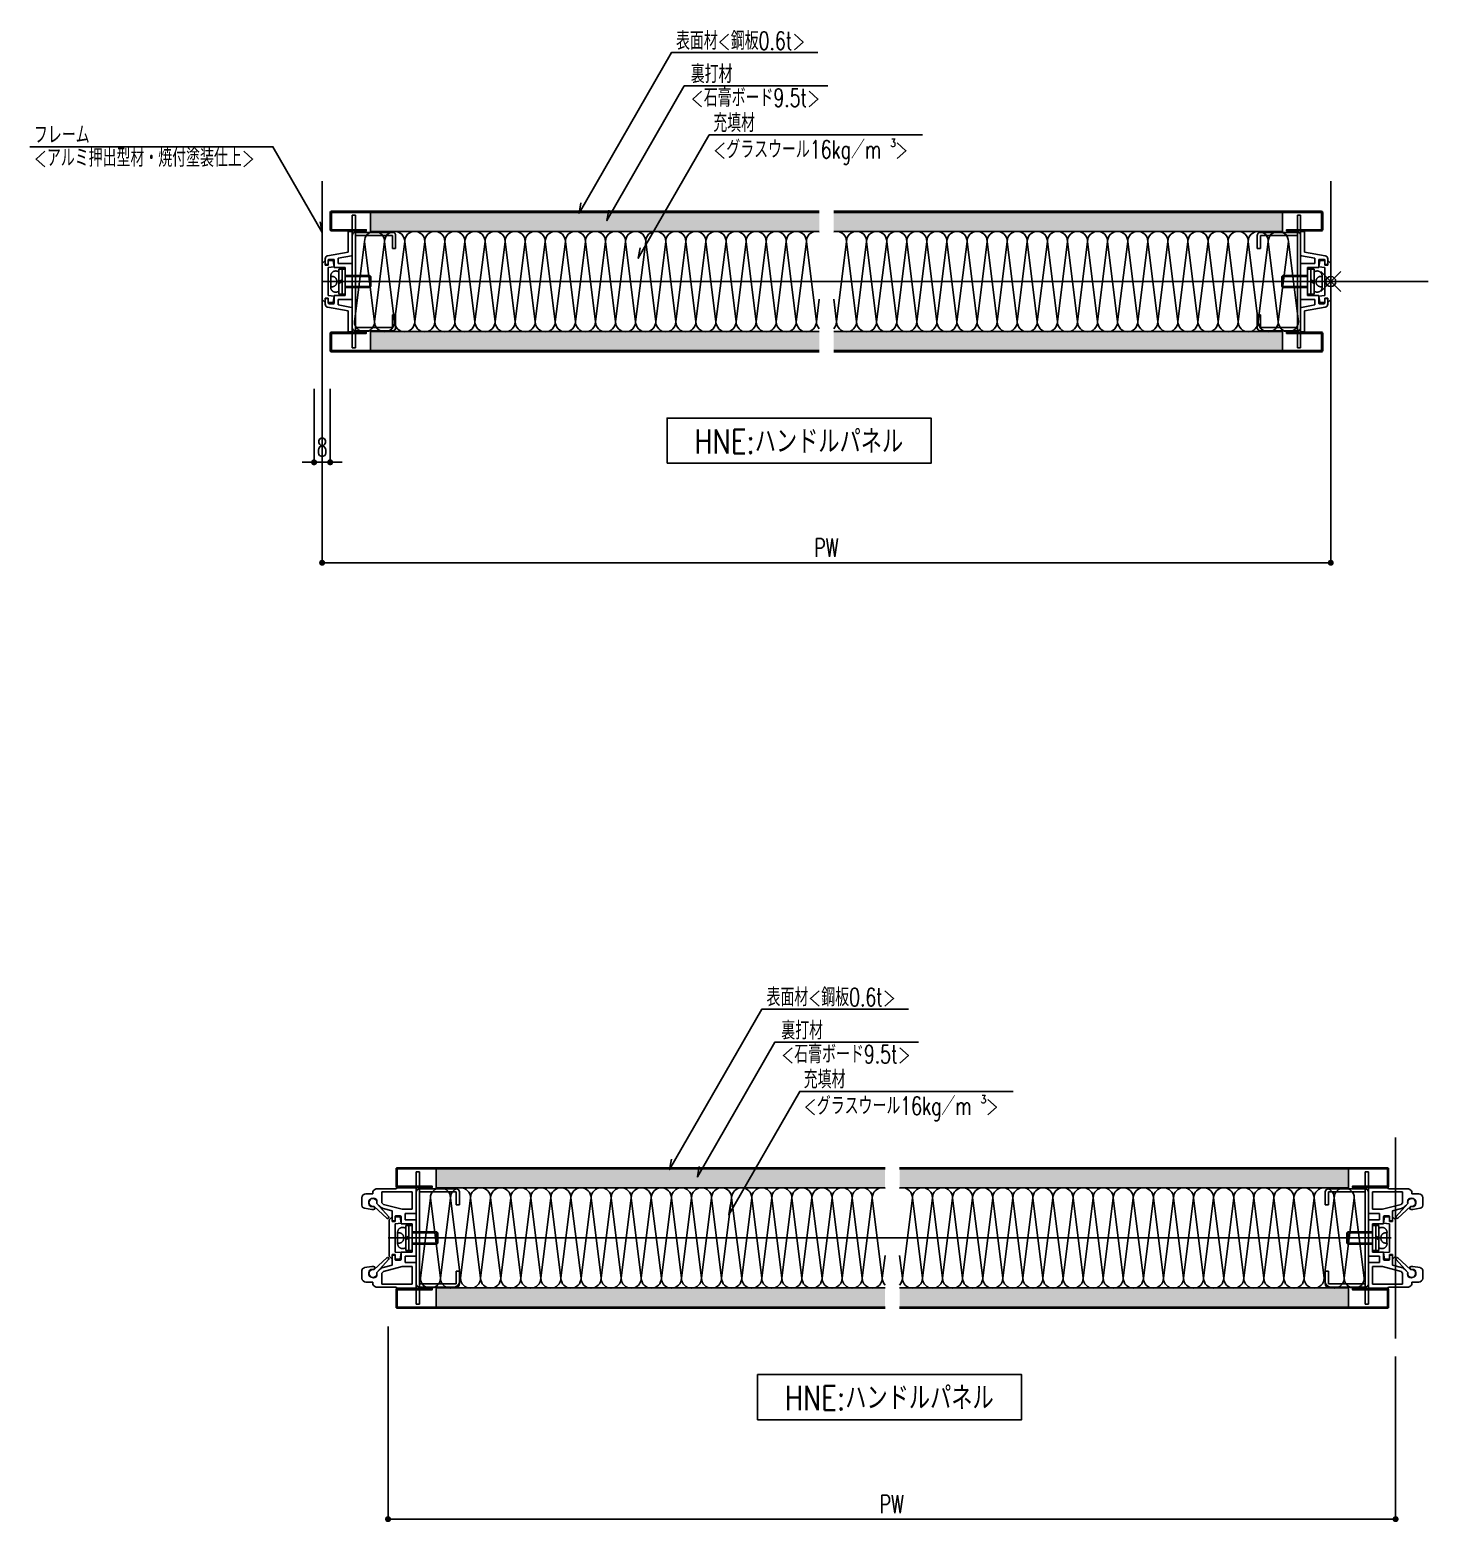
# Model space of a CAD drawing. Extents: x 21 to 47673, y 9 to 26406.
# Drawn here: x 9917 to 10614, y 21104 to 21847 of the extents above; entities that cross this region are included whole.
import ezdxf
from ezdxf.enums import TextEntityAlignment as Align

# ---------------------------------------------------------------- set-up
doc = ezdxf.new("R2010")
doc.units = 0
doc.header["$LTSCALE"] = 10
doc.header["$PDMODE"] = 35
doc.header["$PDSIZE"] = 5
doc.linetypes.add('HIDDEN', pattern=[9.525, 6.35, -3.175])
for name, color, linetype in [('_P16_製品寸法', 9, 'Continuous'), ('_基準', 1, 'Continuous'), ('_文字', 3, 'Continuous'), ('_製品', 4, 'Continuous'), ('_製品寸法', 9, 'Continuous')]:
    doc.layers.add(name, color=color, linetype=linetype)
doc.styles.add('OKAMURA', font='simplex8.shx', dxfattribs={"width": 0.7, "bigfont": 'BIGFONT.shx'})
doc.dimstyles.new('OKAMURA-003', dxfattribs={"dimscale": 3, "dimtxt": 3, "dimasz": 1, "dimexe": 0, "dimexo": 3, "dimgap": 1, "dimtad": 1, "dimdec": 3, "dimdsep": 46, "dimtxsty": 'OKAMURA', "dimblk1": 'DOT', "dimblk2": 'DOT', "dimsah": 1, "dimcen": 0, "dimclrd": 9, "dimclre": 9, "dimclrt": 3, "dimadec": 0, "dimazin": 0, "dimtfac": 1, "dimtdec": 3, "dimtix": 1, "dimtmove": 2, "dimatfit": 3, "dimldrblk": 'NONE', "dimfxl": 0, "dimtolj": 1, "dimarcsym": 0})
pattern_1 = [(37.5, (-2901.398, 4866.6654), (-0.160003, 4.8941324), [0, -3.8608, 0, -4.318, 0, -4.1275]), (7.5, (-2901.398, 4866.6654), (4.495233, 7.168251), [0, -2.0828, 0, -3.4798, 0, -1.3335]), (327.5, (-2904.5224, 4866.6654), (7.9099237, 0.014372), [0, -1.27, 0, -4.572, 0, -5.969]), (317.5, (-2904.5224, 4866.6654), (7.6355645, 2.229293), [0, -0.635, 0, -2.9972, 0, -3.429])]
pattern_2 = [(37.5, (-2975.263, 4866.6654), (-0.160003, 4.8941324), [0, -3.8608, 0, -4.318, 0, -4.1275]), (7.5, (-2975.263, 4866.6654), (4.495233, 7.168251), [0, -2.0828, 0, -3.4798, 0, -1.3335]), (327.5, (-2978.387, 4866.6654), (7.9099237, 0.014372), [0, -1.27, 0, -4.572, 0, -5.969]), (317.5, (-2978.387, 4866.6654), (7.6355645, 2.229293), [0, -0.635, 0, -2.9972, 0, -3.429])]

# ---------------------------------------------------------------- blocks, each defined once
blk = doc.blocks.new('A$C72ED3FC6')
at = {"layer": '_製品'}
for p, q in [((0.5, 9.25), (0, 8.75)), ((12.8, 8.75), (0, 8.75)), ((0, 8.75), (0, 3.75)), ((12.8, 9.25), (0.5, 9.25)), ((0.5, 3.25), (0.5, 9.25)), ((12.8, 12.5), (14.4, 12.5)), ((12.8, 12.5), (12.8, 0)), ((14.4, 12.5), (14.4, 0)), ((16, 12.5), (14.4, 12.5)), ((16, 12.5), (16, 0)), ((12.8, 3.75), (0, 3.75)), ((0, 3.75), (0.5, 3.25)), ((12.8, 3.25), (0.5, 3.25)), ((14.4, 0), (12.8, 0)), ((14.4, 7.17), (16, 6.25)), ((14.4, 6.25), (16, 5.33)), ((14.4, 0), (16, 0))]:
    blk.add_line(p, q, dxfattribs=at)
at = {"layer": '_製品', "linetype": 'HIDDEN', "ltscale": 0.5}
blk.add_line((20, 3.75), (20, 8.75), dxfattribs=at)
for centre, radius, start, end in [((17.54, 9.05), 2.48, 353.07269, 128.21191), ((19.36, 6.46), 2.37, 74.41132, 185.19995), ((17.54, 3.45), 2.48, 231.78809, 6.92735), ((19.36, 6.04), 2.37, 174.80017, 285.58872)]:
    blk.add_arc(centre, radius, start, end, dxfattribs=at)
blk = doc.blocks.new('A$C46606B5D')
at = {"layer": '_製品'}
for p, q in [((0, 17.8), (0.5, 21)), ((3, 17.5), (0, 17.8)), ((0.5, 21), (3, 21)), ((3, 18.75), (3, 21)), ((4.5, 18.75), (3, 18.75)), ((3, 17.5), (3, 3.5)), ((4.5, 18.75), (4.5, 20.5)), ((4.5, 20.5), (5, 20.5)), ((6, 19.5), (5, 20.5)), ((6, 19.5), (6, 1.5)), ((0, 3.2), (3, 3.5)), ((0.5, 0), (0, 3.2)), ((0.5, 0), (3, 0)), ((3, 2.25), (3, 0)), ((4.5, 2.25), (3, 2.25)), ((4.5, 2.25), (4.5, 0.5)), ((4.5, 0.5), (5, 0.5)), ((6, 1.5), (5, 0.5))]:
    blk.add_line(p, q, dxfattribs=at)
blk = doc.blocks.new('A$C79397D4C')
at = {"layer": '_製品'}
for p, q in [((23, 99), (23, 79.2)), ((24, 100), (26, 100)), ((27, 76.6), (27, 99)), ((23, 79.2), (2.5, 75.5)), ((26.2, 75.7), (13, 73.3)), ((0, 67.6), (0, 72.6)), ((0.6, 67), (2.4, 67)), ((3, 67.6), (3, 71.4)), ((3.6, 72), (8.4, 72)), ((9, 71.4), (9, 64)), ((9, 64), (20, 64)), ((13, 73.3), (13, 68)), ((13, 68), (26, 68)), ((20, 64), (20, 50.6)), ((27, 50.6), (27, 67)), ((20, 50.6), (20.6, 50)), ((20, 50.6), (20.6, 50)), ((20, 49.4), (20.6, 50)), ((20, 49.4), (20.6, 50)), ((20, 36), (20, 49.4)), ((27, 50.6), (26.4, 50)), ((27, 50.6), (26.4, 50)), ((27, 49.4), (26.4, 50)), ((27, 49.4), (26.4, 50)), ((27, 49.4), (27, 33)), ((0, 32.4), (0, 27.4)), ((0.6, 33), (2.4, 33)), ((3, 32.4), (3, 28.6)), ((9, 36), (20, 36)), ((9, 28.6), (9, 36)), ((13, 26.7), (13, 32)), ((13, 32), (26, 32)), ((23, 20.8), (2.5, 24.5)), ((3.6, 28), (8.4, 28)), ((26.2, 24.3), (13, 26.7)), ((23, 1), (23, 20.8)), ((27, 23.4), (27, 1)), ((24, 0), (26, 0))]:
    blk.add_line(p, q, dxfattribs=at)
for centre, radius, start, end in [((24, 99), 1, 90, 180), ((26, 99), 1, 0, 90), ((3, 72.6), 3, 100, 180), ((26, 76.6), 1, 280, 0), ((0.6, 67.6), 0.6, 180, 270), ((2.4, 67.6), 0.6, 270, 360), ((3.6, 71.4), 0.6, 90, 180), ((8.4, 71.4), 0.6, 0, 90), ((26, 67), 1, 0, 90), ((0.6, 32.4), 0.6, 90, 180), ((2.4, 32.4), 0.6, 0, 90), ((26, 33), 1, 270, 0), ((3, 27.4), 3, 180, 260), ((3.6, 28.6), 0.6, 180, 270), ((8.4, 28.6), 0.6, 270, 0), ((26, 23.4), 1, 0, 80), ((24, 1), 1, 180, 270), ((26, 1), 1, 270, 0)]:
    blk.add_arc(centre, radius, start, end, dxfattribs=at)
blk = doc.blocks.new('A$C098A5279')
at = {"layer": '_製品'}
for p, q in [((0, 0), (0, 66)), ((1.6, 66), (0, 66)), ((1.6, 33), (1.6, 66)), ((1.6, 57.5), (20, 57.5)), ((1.6, 55.9), (20, 55.9)), ((20, 49.5), (20, 55.9)), ((21.6, 49.5), (21.6, 55.9)), ((20, 49.5), (21.6, 49.5)), ((1.6, 33), (1.6, 0)), ((20, 16.5), (21.6, 16.5)), ((20, 10.1), (20, 16.5)), ((21.6, 10.1), (21.6, 16.5)), ((1.6, 10.1), (20, 10.1)), ((1.6, 8.5), (20, 8.5)), ((1.6, 0), (0, 0))]:
    blk.add_line(p, q, dxfattribs=at)
for centre, start, end in [((1.6, 55.9), 90.001, 180), ((20, 55.9), 0, 90), ((1.6, 10.1), 179.999, 270), ((20, 10.1), 270, 0)]:
    blk.add_arc(centre, 1.6, start, end, dxfattribs=at)
blk = doc.blocks.new('P15UG_BASE00')
at = {"xscale": -1}
blk.add_blockref('A$C098A5279', (-15, -33), dxfattribs=at)
at = {"xscale": -0.5, "yscale": 0.5, "zscale": 0.5}
blk.add_blockref('A$C79397D4C', (-1.5, -25), dxfattribs=at)
at = {"layer": '_製品'}
for name, p in [('A$C46606B5D', (-6, -10.5)), ('A$C72ED3FC6', (-24.3, -6.25))]:
    blk.add_blockref(name, p, dxfattribs=at)
blk = doc.blocks.new('P15_BASE_SS_UG_HALF')
at = {"layer": '_製品'}
h = blk.add_hatch(dxfattribs=at)
h.set_pattern_fill('AR-SAND', color=256, scale=0.1, style=0)
h.set_pattern_definition(pattern_1)
edge = h.paths.add_edge_path()
edge.add_line((247.5, 24.9), (24, 24.9))
edge.add_line((24, 24.9), (24, 34.4))
edge.add_line((24, 34.4), (247.5, 34.4))
h = blk.add_hatch(dxfattribs=at)
h.set_pattern_fill('AR-SAND', color=256, scale=0.1, style=0)
h.set_pattern_definition(pattern_1)
edge = h.paths.add_edge_path()
edge.add_line((247.5, -24.9), (24, -24.9))
edge.add_line((24, -24.9), (24, -34.4))
edge.add_line((24, -34.4), (247.5, -34.4))
for points in [[(247.5, 34.4), (4.6, 34.4), (4.6, 25.8), (22, 25.8), (22, 25.2), (4.6, 25.2, -0.414214), (4, 25.8), (4, 34.4, -0.414214), (4.6, 35), (247.5, 35)], [(31.1, 20), (31.1, 20, 0.414214), (26.1, 25), (26.1, 25, 0.414214), (21.1, 20), (21.1, 20), (26.1, -20), (26.1, -20, -0.414214), (21.1, -25), (21.1, -25, -0.414214), (16.1, -20), (16.1, -20), (21.1, 20)], [(41.1, 20), (41.1, 20, 0.414214), (36.1, 25), (36.1, 25, 0.414214), (31.1, 20), (31.1, 20), (36.1, -20), (36.1, -20, -0.414214), (31.1, -25), (31.1, -25, -0.414214), (26.1, -20), (26.1, -20), (31.1, 20)], [(51.1, 20), (51.1, 20, 0.414214), (46.1, 25), (46.1, 25, 0.414214), (41.1, 20), (41.1, 20), (46.1, -20), (46.1, -20, -0.414214), (41.1, -25), (41.1, -25, -0.414214), (36.1, -20), (36.1, -20), (41.1, 20)], [(61.1, 20), (61.1, 20, 0.414214), (56.1, 25), (56.1, 25, 0.414214), (51.1, 20), (51.1, 20), (56.1, -20), (56.1, -20, -0.414214), (51.1, -25), (51.1, -25, -0.414214), (46.1, -20), (46.1, -20), (51.1, 20)], [(71.1, 20), (71.1, 20, 0.414214), (66.1, 25), (66.1, 25, 0.414214), (61.1, 20), (61.1, 20), (66.1, -20), (66.1, -20, -0.414214), (61.1, -25), (61.1, -25, -0.414214), (56.1, -20), (56.1, -20), (61.1, 20)], [(81.1, 20), (81.1, 20, 0.414214), (76.1, 25), (76.1, 25, 0.414214), (71.1, 20), (71.1, 20), (76.1, -20), (76.1, -20, -0.414214), (71.1, -25), (71.1, -25, -0.414214), (66.1, -20), (66.1, -20), (71.1, 20)], [(91.1, 20), (91.1, 20, 0.414214), (86.1, 25), (86.1, 25, 0.414214), (81.1, 20), (81.1, 20), (86.1, -20), (86.1, -20, -0.414214), (81.1, -25), (81.1, -25, -0.414214), (76.1, -20), (76.1, -20), (81.1, 20)], [(101.1, 20), (101.1, 20, 0.414214), (96.1, 25), (96.1, 25, 0.414214), (91.1, 20), (91.1, 20), (96.1, -20), (96.1, -20, -0.414214), (91.1, -25), (91.1, -25, -0.414214), (86.1, -20), (86.1, -20), (91.1, 20)], [(111.1, 20), (111.1, 20, 0.414214), (106.1, 25), (106.1, 25, 0.414214), (101.1, 20), (101.1, 20), (106.1, -20), (106.1, -20, -0.414214), (101.1, -25), (101.1, -25, -0.414214), (96.1, -20), (96.1, -20), (101.1, 20)], [(121.1, 20), (121.1, 20, 0.414214), (116.1, 25), (116.1, 25, 0.414214), (111.1, 20), (111.1, 20), (116.1, -20), (116.1, -20, -0.414214), (111.1, -25), (111.1, -25, -0.414214), (106.1, -20), (106.1, -20), (111.1, 20)], [(131.1, 20), (131.1, 20, 0.414214), (126.1, 25), (126.1, 25, 0.414214), (121.1, 20), (121.1, 20), (126.1, -20), (126.1, -20, -0.414214), (121.1, -25), (121.1, -25, -0.414214), (116.1, -20), (116.1, -20), (121.1, 20)], [(141.1, 20), (141.1, 20, 0.414214), (136.1, 25), (136.1, 25, 0.414214), (131.1, 20), (131.1, 20), (136.1, -20), (136.1, -20, -0.414214), (131.1, -25), (131.1, -25, -0.414214), (126.1, -20), (126.1, -20), (131.1, 20)], [(151.1, 20), (151.1, 20, 0.414214), (146.1, 25), (146.1, 25, 0.414214), (141.1, 20), (141.1, 20), (146.1, -20), (146.1, -20, -0.414214), (141.1, -25), (141.1, -25, -0.414214), (136.1, -20), (136.1, -20), (141.1, 20)], [(161.1, 20), (161.1, 20, 0.414214), (156.1, 25), (156.1, 25, 0.414214), (151.1, 20), (151.1, 20), (156.1, -20), (156.1, -20, -0.414214), (151.1, -25), (151.1, -25, -0.414214), (146.1, -20), (146.1, -20), (151.1, 20)], [(171.1, 20), (171.1, 20, 0.414214), (166.1, 25), (166.1, 25, 0.414214), (161.1, 20), (161.1, 20), (166.1, -20), (166.1, -20, -0.414214), (161.1, -25), (161.1, -25, -0.414214), (156.1, -20), (156.1, -20), (161.1, 20)], [(181.1, 20), (181.1, 20, 0.414214), (176.1, 25), (176.1, 25, 0.414214), (171.1, 20), (171.1, 20), (176.1, -20), (176.1, -20, -0.414214), (171.1, -25), (171.1, -25, -0.414214), (166.1, -20), (166.1, -20), (171.1, 20)], [(191.1, 20), (191.1, 20, 0.414214), (186.1, 25), (186.1, 25, 0.414214), (181.1, 20), (181.1, 20), (186.1, -20), (186.1, -20, -0.414214), (181.1, -25), (181.1, -25, -0.414214), (176.1, -20), (176.1, -20), (181.1, 20)], [(201.1, 20), (201.1, 20, 0.414214), (196.1, 25), (196.1, 25, 0.414214), (191.1, 20), (191.1, 20), (196.1, -20), (196.1, -20, -0.414214), (191.1, -25), (191.1, -25, -0.414214), (186.1, -20), (186.1, -20), (191.1, 20)], [(211.1, 20), (211.1, 20, 0.414214), (206.1, 25), (206.1, 25, 0.414214), (201.1, 20), (201.1, 20), (206.1, -20), (206.1, -20, -0.414214), (201.1, -25), (201.1, -25, -0.414214), (196.1, -20), (196.1, -20), (201.1, 20)], [(221.1, 20), (221.1, 20, 0.414214), (216.1, 25), (216.1, 25, 0.414214), (211.1, 20), (211.1, 20), (216.1, -20), (216.1, -20, -0.414214), (211.1, -25), (211.1, -25, -0.414214), (206.1, -20), (206.1, -20), (211.1, 20)], [(231.1, 20), (231.1, 20, 0.414214), (226.1, 25), (226.1, 25, 0.414214), (221.1, 20), (221.1, 20), (226.1, -20), (226.1, -20, -0.414214), (221.1, -25), (221.1, -25, -0.414214), (216.1, -20), (216.1, -20), (221.1, 20)], [(241.1, 20), (241.1, 20, 0.414214), (236.1, 25), (236.1, 25, 0.414214), (231.1, 20), (231.1, 20), (236.1, -20), (236.1, -20, -0.414214), (231.1, -25), (231.1, -25, -0.414214), (226.1, -20), (226.1, -20), (231.1, 20)], [(247.5, 24.8, 0.071068), (246.1, 25), (246.1, 25, 0.414214), (241.1, 20), (241.1, 20), (246.1, -20), (246.1, -20, -0.414214), (241.1, -25), (241.1, -25, -0.414214), (236.1, -20), (236.1, -20), (241.1, 20)], [(247.5, -23.47, -0.194134), (246.1, -20), (246.1, -20), (247.5, -8.8)], [(247.5, -34.4), (4.6, -34.4), (4.6, -25.8), (22, -25.8), (22, -25.2), (4.6, -25.2, 0.414214), (4, -25.8), (4, -34.4, 0.414214), (4.6, -35), (247.5, -35)]]:
    blk.add_lwpolyline(points, format="xyb", dxfattribs=at)
for points in [[(247.5, 24.9), (24, 24.9), (24, 34.4), (247.5, 34.4)], [(247.5, -24.9), (24, -24.9), (24, -34.4), (247.5, -34.4)]]:
    blk.add_lwpolyline(points, dxfattribs=at)
at = {"layer": '_製品', "xscale": -1}
blk.add_blockref('P15UG_BASE00', (0, 0), dxfattribs=at)
blk = doc.blocks.new('_DOT')
at = {"color": 0, "linetype": 'ByBlock'}
blk.add_line((-0.5, 0), (-1, 0), dxfattribs=at)
at = {"color": 0, "linetype": 'ByBlock', "const_width": 0.5}
blk.add_lwpolyline([(-0.25, 0, 1), (0.25, 0, 1)], format="xyb", close=True, dxfattribs=at)
blk = doc.blocks.new('*D2020')
at = {"layer": '_製品寸法', "color": 9, "lineweight": -2, "transparency": 16777216}
for p, q in [((-502.2, -43.4), (-502.2, -140)), ((0, -44), (0, -140)), ((-499.2, -140), (-3, -140))]:
    blk.add_line(p, q, dxfattribs=at)
at = {"layer": 'Defpoints', "color": 0, "transparency": 16777216}
for p in [(-502.2, -34.4), (0, -35), (0, -140)]:
    blk.add_point(p, dxfattribs=at)
at = {"layer": '_製品寸法', "color": 9, "lineweight": -2, "transparency": 16777216, "xscale": 3, "yscale": 3, "zscale": 3, "rotation": 180}
blk.add_blockref('_DOT', (-502.2, -140), dxfattribs=at)
at = {"layer": '_製品寸法', "color": 9, "lineweight": -2, "transparency": 16777216, "xscale": 3, "yscale": 3, "zscale": 3}
blk.add_blockref('_DOT', (0, -140), dxfattribs=at)
at = {"layer": '_製品寸法', "color": 3, "transparency": 16777216, "insert": (-251.1, -132.5), "char_height": 9, "attachment_point": 5, "style": 'OKAMURA'}
blk.add_mtext('\\A1;PW', dxfattribs=at)
blk = doc.blocks.new('_None')
blk = doc.blocks.new('*D2021')
at = {"layer": '_製品寸法', "color": 9, "lineweight": -2, "transparency": 16777216}
for p, q in [((-506.2, -53.4), (-506.2, -90)), ((-498.2, -53.4), (-498.2, -90)), ((-509.2, -90), (-512.2, -90)), ((-506.2, -90), (-498.2, -90)), ((-495.2, -90), (-492.2, -90))]:
    blk.add_line(p, q, dxfattribs=at)
at = {"layer": 'Defpoints', "color": 0, "transparency": 16777216}
for p in [(-506.2, -44.4), (-498.2, -44.4), (-498.2, -90)]:
    blk.add_point(p, dxfattribs=at)
at = {"layer": '_製品寸法', "color": 9, "lineweight": -2, "transparency": 16777216, "xscale": 3, "yscale": 3, "zscale": 3}
blk.add_blockref('_DOT', (-506.2, -90), dxfattribs=at)
at = {"layer": '_製品寸法', "color": 9, "lineweight": -2, "transparency": 16777216, "xscale": 3, "yscale": 3, "zscale": 3, "rotation": 180}
blk.add_blockref('_DOT', (-498.2, -90), dxfattribs=at)
at = {"layer": '_製品寸法', "color": 3, "transparency": 16777216, "insert": (-502.2, -82.5), "char_height": 9, "attachment_point": 5, "style": 'OKAMURA'}
blk.add_mtext('\\A1;8', dxfattribs=at)
blk = doc.blocks.new('A$C32CB7D14')
at = {"layer": '_製品'}
for p, q in [((0, 19.5), (1, 20.5)), ((0, 19.5), (0, 1.5)), ((1.5, 20.5), (1, 20.5)), ((1.5, 18.75), (1.5, 20.5)), ((1.5, 18.75), (3, 18.75)), ((3, 18.75), (3, 21)), ((5.5, 21), (3, 21)), ((3, 17.5), (6, 17.8)), ((3, 17.5), (3, 3.5)), ((6, 17.8), (5.5, 21)), ((0, 1.5), (1, 0.5)), ((1.5, 0.5), (1, 0.5)), ((1.5, 2.25), (1.5, 0.5)), ((1.5, 2.25), (3, 2.25)), ((6, 3.2), (3, 3.5)), ((3, 2.25), (3, 0)), ((5.5, 0), (6, 3.2)), ((5.5, 0), (3, 0))]:
    blk.add_line(p, q, dxfattribs=at)
blk = doc.blocks.new('A$C47657887')
at = {"layer": '_製品'}
for p, q in [((9.77, 1.02), (3.93, 7.44)), ((2.51, 6.02), (8.92, 0.18))]:
    blk.add_line(p, q, dxfattribs=at)
for centre, radius, start, end in [((1.99, 7.95), 2, 345.13234, 284.86819), ((9.35, 0.6), 0.6, 225, 45)]:
    blk.add_arc(centre, radius, start, end, dxfattribs=at)
blk = doc.blocks.new('P15US_BASE00')
at = {"layer": '_製品'}
for p, q in [((-8, 22.96), (-8, 22)), ((-7.55, 23.8), (-6.75, 24.33)), ((-6.2, 24.5), (3.5, 24.5)), ((11.5, 23), (-3.5, 23)), ((-3.5, 23), (-3.5, 17.47)), ((3.91, 24.91), (3.5, 24.5)), ((4.12, 25), (13, 25)), ((11.5, 14.27), (11.5, 23)), ((13.5, 12.77), (13.5, 24.5)), ((-13.5, 16.26), (-13.5, 20)), ((-11.5, 22), (-8, 22)), ((-10, 18.11), (-10, 17.14)), ((-7.76, 19.77), (-8.76, 19.59)), ((-7.75, 15.64), (-8.5, 15.64)), ((-6, 18.29), (-6, 17.14)), ((-6, 17.14), (-4.29, 15.43)), ((-3.5, 17.47), (-2.68, 16.65)), ((6.5, 14.27), (-2.68, 16.65)), ((-8.61, 14.14), (-12.26, 14.78)), ((-7.75, 14.14), (-8.61, 14.14)), ((1.5, 13.5), (-2.92, 14.64)), ((1.5, 8.8), (1.5, 13.5)), ((1.8, 8.5), (2.7, 8.5)), ((3, 8.8), (3, 10.7)), ((3.3, 11), (5.7, 11)), ((6, 10.7), (6, 7)), ((11.5, 14.27), (6.5, 14.27)), ((8, 12.27), (8, 9)), ((13, 12.27), (8, 12.27)), ((8, 9), (13, 9)), ((13.5, 0.3), (13.5, 8.5)), ((6, 7), (11.5, 7)), ((11.5, 7), (11.5, 0.3)), ((11.5, 0.3), (11.8, 0)), ((11.5, -0.3), (11.8, 0)), ((13.5, 0.3), (13.2, 0)), ((13.2, 0), (13.5, -0.3)), ((6, -7), (11.5, -7)), ((6, -10.7), (6, -7)), ((11.5, -7), (11.5, -0.3)), ((13.5, -0.3), (13.5, -8.5)), ((-8.61, -14.14), (-12.26, -14.78)), ((-7.75, -14.14), (-8.61, -14.14)), ((1.5, -13.5), (-2.92, -14.64)), ((6.5, -14.27), (-2.68, -16.65)), ((1.5, -8.8), (1.5, -13.5)), ((1.8, -8.5), (2.7, -8.5)), ((3, -8.8), (3, -10.7)), ((3.3, -11), (5.7, -11)), ((11.5, -14.27), (6.5, -14.27)), ((8, -9), (13, -9)), ((8, -12.27), (8, -9)), ((13, -12.27), (8, -12.27)), ((11.5, -14.27), (11.5, -23)), ((13.5, -12.77), (13.5, -24.5)), ((13.5, -12.77), (13.5, -24.5)), ((-13.5, -16.26), (-13.5, -20)), ((-11.5, -22), (-8, -22)), ((-10, -18.11), (-10, -17.14)), ((-7.76, -19.77), (-8.76, -19.59)), ((-7.75, -15.64), (-8.5, -15.64)), ((-8, -22.96), (-8, -22)), ((-6, -17.14), (-4.29, -15.43)), ((-6, -18.29), (-6, -17.14)), ((-3.5, -17.47), (-2.68, -16.65)), ((-3.5, -23), (-3.5, -17.47)), ((-7.55, -23.8), (-6.75, -24.33)), ((-6.2, -24.5), (3.5, -24.5)), ((11.5, -23), (-3.5, -23)), ((3.91, -24.91), (3.5, -24.5)), ((4.12, -25), (13, -25))]:
    blk.add_line(p, q, dxfattribs=at)
for centre, radius, start, end in [((-7, 22.96), 1, 123.69007, 180), ((-6.2, 23.5), 1, 90, 123.69007), ((4.12, 24.7), 0.3, 90, 135), ((13, 24.5), 0.5, 0, 90), ((-11.5, 20), 2, 90, 180), ((-12, 16.26), 1.5, 180, 260), ((-8.5, 18.11), 1.5, 100.00002, 180), ((-8.5, 17.14), 1.5, 180, 270), ((-7.5, 18.29), 1.5, 0.00001, 100.00002), ((-7.75, 14.89), 0.75, 270, 90), ((-2.17, 17.55), 3, 225, 255.5), ((1.8, 8.8), 0.3, 180, 270), ((2.7, 8.8), 0.3, 270, 0), ((3.3, 10.7), 0.3, 90, 180), ((5.7, 10.7), 0.3, 0, 90), ((13, 12.77), 0.5, 270, 0), ((13, 8.5), 0.5, 0, 90), ((-12, -16.26), 1.5, 100, 180), ((-7.75, -14.89), 0.75, 270, 90), ((-2.17, -17.55), 3, 104.5, 135), ((1.8, -8.8), 0.3, 90, 180), ((2.7, -8.8), 0.3, 0, 90), ((3.3, -10.7), 0.3, 180, 270), ((5.7, -10.7), 0.3, 270, 360), ((13, -8.5), 0.5, 270, 0), ((13, -12.77), 0.5, 0, 90), ((-11.5, -20), 2, 180, 270), ((-8.5, -17.14), 1.5, 90, 180), ((-8.5, -18.11), 1.5, 180, 259.99998), ((-7.5, -18.29), 1.5, 259.99998, 359.99999), ((-7, -22.96), 1, 180, 236.30993), ((-6.2, -23.5), 1, 236.30993, 270), ((4.12, -24.7), 0.3, 225, 270), ((13, -24.5), 0.5, 270, 0)]:
    blk.add_arc(centre, radius, start, end, dxfattribs=at)
for name, p in [('A$C098A5279', (13.5, -33)), ('A$C47657887', (-9.98, 9.71)), ('A$C32CB7D14', (0, -10.5))]:
    blk.add_blockref(name, p, dxfattribs=at)
at = {"layer": '_製品', "xscale": -1}
blk.add_blockref('A$C72ED3FC6', (24.3, -6.25), dxfattribs=at)
at = {"layer": '_製品', "xscale": -1, "rotation": 180}
blk.add_blockref('A$C47657887', (-9.98, -9.71), dxfattribs=at)
blk = doc.blocks.new('P15_BASE_SS_US_HALF')
at = {"layer": '_製品'}
h = blk.add_hatch(dxfattribs=at)
h.set_pattern_fill('AR-SAND', color=256, scale=0.1, style=0)
h.set_pattern_definition(pattern_2)
edge = h.paths.add_edge_path()
edge.add_line((247.5, 24.9), (24, 24.9))
edge.add_line((24, 24.9), (24, 34.4))
edge.add_line((24, 34.4), (247.5, 34.4))
h = blk.add_hatch(dxfattribs=at)
h.set_pattern_fill('AR-SAND', color=256, scale=0.1, style=0)
h.set_pattern_definition(pattern_2)
edge = h.paths.add_edge_path()
edge.add_line((247.5, -24.9), (24, -24.9))
edge.add_line((24, -24.9), (24, -34.4))
edge.add_line((24, -34.4), (247.5, -34.4))
for points in [[(247.5, 34.4), (4.6, 34.4), (4.6, 25.8), (22, 25.8), (22, 25.2), (4.6, 25.2, -0.414214), (4, 25.8), (4, 34.4, -0.414214), (4.6, 35), (247.5, 35)], [(31.1, 20), (31.1, 20, 0.414214), (26.1, 25), (26.1, 25, 0.414214), (21.1, 20), (21.1, 20), (26.1, -20), (26.1, -20, -0.414214), (21.1, -25), (21.1, -25, -0.414214), (16.1, -20), (16.1, -20), (21.1, 20)], [(41.1, 20), (41.1, 20, 0.414214), (36.1, 25), (36.1, 25, 0.414214), (31.1, 20), (31.1, 20), (36.1, -20), (36.1, -20, -0.414214), (31.1, -25), (31.1, -25, -0.414214), (26.1, -20), (26.1, -20), (31.1, 20)], [(51.1, 20), (51.1, 20, 0.414214), (46.1, 25), (46.1, 25, 0.414214), (41.1, 20), (41.1, 20), (46.1, -20), (46.1, -20, -0.414214), (41.1, -25), (41.1, -25, -0.414214), (36.1, -20), (36.1, -20), (41.1, 20)], [(61.1, 20), (61.1, 20, 0.414214), (56.1, 25), (56.1, 25, 0.414214), (51.1, 20), (51.1, 20), (56.1, -20), (56.1, -20, -0.414214), (51.1, -25), (51.1, -25, -0.414214), (46.1, -20), (46.1, -20), (51.1, 20)], [(71.1, 20), (71.1, 20, 0.414214), (66.1, 25), (66.1, 25, 0.414214), (61.1, 20), (61.1, 20), (66.1, -20), (66.1, -20, -0.414214), (61.1, -25), (61.1, -25, -0.414214), (56.1, -20), (56.1, -20), (61.1, 20)], [(81.1, 20), (81.1, 20, 0.414214), (76.1, 25), (76.1, 25, 0.414214), (71.1, 20), (71.1, 20), (76.1, -20), (76.1, -20, -0.414214), (71.1, -25), (71.1, -25, -0.414214), (66.1, -20), (66.1, -20), (71.1, 20)], [(91.1, 20), (91.1, 20, 0.414214), (86.1, 25), (86.1, 25, 0.414214), (81.1, 20), (81.1, 20), (86.1, -20), (86.1, -20, -0.414214), (81.1, -25), (81.1, -25, -0.414214), (76.1, -20), (76.1, -20), (81.1, 20)], [(101.1, 20), (101.1, 20, 0.414214), (96.1, 25), (96.1, 25, 0.414214), (91.1, 20), (91.1, 20), (96.1, -20), (96.1, -20, -0.414214), (91.1, -25), (91.1, -25, -0.414214), (86.1, -20), (86.1, -20), (91.1, 20)], [(111.1, 20), (111.1, 20, 0.414214), (106.1, 25), (106.1, 25, 0.414214), (101.1, 20), (101.1, 20), (106.1, -20), (106.1, -20, -0.414214), (101.1, -25), (101.1, -25, -0.414214), (96.1, -20), (96.1, -20), (101.1, 20)], [(121.1, 20), (121.1, 20, 0.414214), (116.1, 25), (116.1, 25, 0.414214), (111.1, 20), (111.1, 20), (116.1, -20), (116.1, -20, -0.414214), (111.1, -25), (111.1, -25, -0.414214), (106.1, -20), (106.1, -20), (111.1, 20)], [(131.1, 20), (131.1, 20, 0.414214), (126.1, 25), (126.1, 25, 0.414214), (121.1, 20), (121.1, 20), (126.1, -20), (126.1, -20, -0.414214), (121.1, -25), (121.1, -25, -0.414214), (116.1, -20), (116.1, -20), (121.1, 20)], [(141.1, 20), (141.1, 20, 0.414214), (136.1, 25), (136.1, 25, 0.414214), (131.1, 20), (131.1, 20), (136.1, -20), (136.1, -20, -0.414214), (131.1, -25), (131.1, -25, -0.414214), (126.1, -20), (126.1, -20), (131.1, 20)], [(151.1, 20), (151.1, 20, 0.414214), (146.1, 25), (146.1, 25, 0.414214), (141.1, 20), (141.1, 20), (146.1, -20), (146.1, -20, -0.414214), (141.1, -25), (141.1, -25, -0.414214), (136.1, -20), (136.1, -20), (141.1, 20)], [(161.1, 20), (161.1, 20, 0.414214), (156.1, 25), (156.1, 25, 0.414214), (151.1, 20), (151.1, 20), (156.1, -20), (156.1, -20, -0.414214), (151.1, -25), (151.1, -25, -0.414214), (146.1, -20), (146.1, -20), (151.1, 20)], [(171.1, 20), (171.1, 20, 0.414214), (166.1, 25), (166.1, 25, 0.414214), (161.1, 20), (161.1, 20), (166.1, -20), (166.1, -20, -0.414214), (161.1, -25), (161.1, -25, -0.414214), (156.1, -20), (156.1, -20), (161.1, 20)], [(181.1, 20), (181.1, 20, 0.414214), (176.1, 25), (176.1, 25, 0.414214), (171.1, 20), (171.1, 20), (176.1, -20), (176.1, -20, -0.414214), (171.1, -25), (171.1, -25, -0.414214), (166.1, -20), (166.1, -20), (171.1, 20)], [(191.1, 20), (191.1, 20, 0.414214), (186.1, 25), (186.1, 25, 0.414214), (181.1, 20), (181.1, 20), (186.1, -20), (186.1, -20, -0.414214), (181.1, -25), (181.1, -25, -0.414214), (176.1, -20), (176.1, -20), (181.1, 20)], [(201.1, 20), (201.1, 20, 0.414214), (196.1, 25), (196.1, 25, 0.414214), (191.1, 20), (191.1, 20), (196.1, -20), (196.1, -20, -0.414214), (191.1, -25), (191.1, -25, -0.414214), (186.1, -20), (186.1, -20), (191.1, 20)], [(211.1, 20), (211.1, 20, 0.414214), (206.1, 25), (206.1, 25, 0.414214), (201.1, 20), (201.1, 20), (206.1, -20), (206.1, -20, -0.414214), (201.1, -25), (201.1, -25, -0.414214), (196.1, -20), (196.1, -20), (201.1, 20)], [(221.1, 20), (221.1, 20, 0.414214), (216.1, 25), (216.1, 25, 0.414214), (211.1, 20), (211.1, 20), (216.1, -20), (216.1, -20, -0.414214), (211.1, -25), (211.1, -25, -0.414214), (206.1, -20), (206.1, -20), (211.1, 20)], [(231.1, 20), (231.1, 20, 0.414214), (226.1, 25), (226.1, 25, 0.414214), (221.1, 20), (221.1, 20), (226.1, -20), (226.1, -20, -0.414214), (221.1, -25), (221.1, -25, -0.414214), (216.1, -20), (216.1, -20), (221.1, 20)], [(241.1, 20), (241.1, 20, 0.414214), (236.1, 25), (236.1, 25, 0.414214), (231.1, 20), (231.1, 20), (236.1, -20), (236.1, -20, -0.414214), (231.1, -25), (231.1, -25, -0.414214), (226.1, -20), (226.1, -20), (231.1, 20)], [(247.5, 24.8, 0.071068), (246.1, 25), (246.1, 25, 0.414214), (241.1, 20), (241.1, 20), (246.1, -20), (246.1, -20, -0.414214), (241.1, -25), (241.1, -25, -0.414214), (236.1, -20), (236.1, -20), (241.1, 20)], [(247.5, -23.47, -0.194134), (246.1, -20), (246.1, -20), (247.5, -8.8)], [(247.5, -34.4), (4.6, -34.4), (4.6, -25.8), (22, -25.8), (22, -25.2), (4.6, -25.2, 0.414214), (4, -25.8), (4, -34.4, 0.414214), (4.6, -35), (247.5, -35)]]:
    blk.add_lwpolyline(points, format="xyb", dxfattribs=at)
for points in [[(247.5, 24.9), (24, 24.9), (24, 34.4), (247.5, 34.4)], [(247.5, -24.9), (24, -24.9), (24, -34.4), (247.5, -34.4)]]:
    blk.add_lwpolyline(points, dxfattribs=at)
blk.add_blockref('P15US_BASE00', (0.5, 0), dxfattribs=at)
blk = doc.blocks.new('*D2016')
at = {"layer": '_製品寸法', "color": 9, "lineweight": -2, "transparency": 16777216}
for p, q in [((-501.7, -44), (-501.7, -140)), ((0, -59), (0, -140)), ((-498.7, -140), (-3, -140))]:
    blk.add_line(p, q, dxfattribs=at)
at = {"layer": 'Defpoints', "color": 0, "transparency": 16777216}
for p in [(-501.7, -35), (0, -50), (0, -140)]:
    blk.add_point(p, dxfattribs=at)
at = {"layer": '_製品寸法', "color": 9, "lineweight": -2, "transparency": 16777216, "xscale": 3, "yscale": 3, "zscale": 3, "rotation": 180}
blk.add_blockref('_DOT', (-501.7, -140), dxfattribs=at)
at = {"layer": '_製品寸法', "color": 9, "lineweight": -2, "transparency": 16777216, "xscale": 3, "yscale": 3, "zscale": 3}
blk.add_blockref('_DOT', (0, -140), dxfattribs=at)
at = {"layer": '_製品寸法', "color": 3, "transparency": 16777216, "insert": (-250.85, -132.5), "char_height": 9, "attachment_point": 5, "style": 'OKAMURA'}
blk.add_mtext('\\A1;PW', dxfattribs=at)
blk = doc.blocks.new('*U2019')
blk.add_point((0, 0))
at = {"layer": '_基準'}
for p, q in [((-502.2, -50), (-502.2, 50)), ((0, -50), (0, 50)), ((-288.0489, 0), (48.5, 0)), ((-27.2, 0), (-502.2, 0))]:
    blk.add_line(p, q, dxfattribs=at)
at = {"layer": '_文字', "color": 9}
for points in [[(-373.362, 39.2781), (-374.2859, 34.038), (-328.3011, 113.996), (-255.3671, 113.996)], [(-359.4675, 35.6252), (-360.3914, 30.3851), (-321.8764, 97.4316), (-250.3648, 97.4316)], [(-503.1239, 29.74), (-502.2, 24.5), (-526.7181, 67.1318), (-647.7348, 67.1318)], [(-343.8678, 16.8492), (-344.7917, 11.6091), (-309.4737, 73.0198), (-203.2221, 73.0198)]]:
    blk.add_lwpolyline(points, dxfattribs=at)
blk.add_lwpolyline([(-330.4057, -90.5), (-330.4057, -68), (-198.9943, -68), (-198.9943, -90.5)], close=True, dxfattribs=at)
blk.add_blockref('P15_BASE_SS_UG_HALF', (-502.2, 0))
at = {"xscale": -1}
blk.add_blockref('P15_BASE_SS_UG_HALF', (0, 0), dxfattribs=at)
at = {"layer": '_文字', "style": 'OKAMURA'}
for s, height, width, p in [('表面材<鋼板0.6t>', 9, 0.7, (-325.9879, 115.4112)), ('裏打材 ', 9, 0.7, (-318.6379, 98.8189)), ('<石膏ボード9.5t> ', 9, 0.7, (-318.6379, 87.0288)), ('充填材', 9, 0.7, (-307.4352, 74.4525)), ('フレーム', 9, 0.7, (-645.6963, 68.5645)), ('<アルミ押出型材・焼付塗装仕上> ', 9, 0.7, (-645.6963, 57.1421)), ('<グラスウール16kg／m\u3000> ', 9, 0.7, (-307.4352, 61.2981)), ('3', 4, 0.8, (-219.3086, 67.0574))]:
    blk.add_text(s, height=height, dxfattribs=dict(at, width=width)).set_placement(p)
at = {"layer": '_文字', "style": 'OKAMURA', "width": 0.8}
blk.add_text('HNE:ハンドルパネル', height=12, dxfattribs=at).set_placement((-264.8638, -79.25), align=Align.MIDDLE)
at = {"layer": '_製品寸法'}
dim = blk.add_linear_dim(base=(0, -140), p1=(-502.2, -34.4), p2=(0, -35), text='PW', dimstyle='OKAMURA-003', dxfattribs=at)
dim.commit()
dim.dimension.update_dxf_attribs({"geometry": '*D2020', "text_midpoint": (-251.1, -132.5)})
dim = blk.add_linear_dim(base=(-498.2, -90), p1=(-506.2, -44.4), p2=(-498.2, -44.4), dimstyle='OKAMURA-003', dxfattribs=at)
dim.commit()
dim.dimension.update_dxf_attribs({"geometry": '*D2021', "text_midpoint": (-502.2, -82.5)})
blk = doc.blocks.new('*U2015')
at = {"layer": '_基準'}
for p, q in [((0, 50), (0, -50)), ((-501.7, 0), (-2.2, 0))]:
    blk.add_line(p, q, dxfattribs=at)
at = {"layer": '_文字', "color": 9}
for points in [[(-360.612, 39.2781), (-361.5359, 34.0381), (-315.5511, 113.9961), (-242.6171, 113.9961)], [(-346.7175, 35.6252), (-347.6414, 30.3851), (-309.1264, 97.4316), (-237.6148, 97.4316)], [(-331.1178, 16.8492), (-332.0417, 11.6092), (-296.7237, 73.0198), (-190.4721, 73.0198)]]:
    blk.add_lwpolyline(points, dxfattribs=at)
blk.add_lwpolyline([(-317.6557, -90.5), (-317.6557, -68), (-186.2443, -68), (-186.2443, -90.5)], close=True, dxfattribs=at)
blk.add_blockref('P15_BASE_SS_US_HALF', (-501.7, 0))
at = {"xscale": -1}
blk.add_blockref('P15_BASE_SS_US_HALF', (0.5, 0), dxfattribs=at)
at = {"layer": '_文字', "style": 'OKAMURA'}
for s, height, width, p in [('表面材<鋼板0.6t>', 9, 0.7, (-313.2379, 115.4112)), ('裏打材 ', 9, 0.7, (-305.8879, 98.8189)), ('<石膏ボード9.5t> ', 9, 0.7, (-305.8879, 87.0288)), ('充填材', 9, 0.7, (-294.6852, 74.4525)), ('<グラスウール16kg／m\u3000> ', 9, 0.7, (-294.6852, 61.2981)), ('3', 4, 0.8, (-206.5586, 67.0574))]:
    blk.add_text(s, height=height, dxfattribs=dict(at, width=width)).set_placement(p)
at = {"layer": '_文字', "style": 'OKAMURA', "width": 0.8}
blk.add_text('HNE:ハンドルパネル', height=12, dxfattribs=at).set_placement((-252.1138, -79.25), align=Align.MIDDLE)
at = {"layer": '_製品寸法'}
dim = blk.add_linear_dim(base=(0, -140), p1=(-501.7, -35), p2=(0, -50), text='PW', dimstyle='OKAMURA-003', dxfattribs=at)
dim.commit()
dim.dimension.update_dxf_attribs({"geometry": '*D2016', "text_midpoint": (-250.85, -132.5)})

msp = doc.modelspace()

# ---------------------------------------------------------------- block references
msp.add_blockref('*U2019', (10565.0412, 21721.8278))
at = {"layer": '_P16_製品寸法'}
msp.add_blockref('*U2015', (10597.3447, 21245.5985), dxfattribs=at)

doc.saveas('drawing.dxf')
